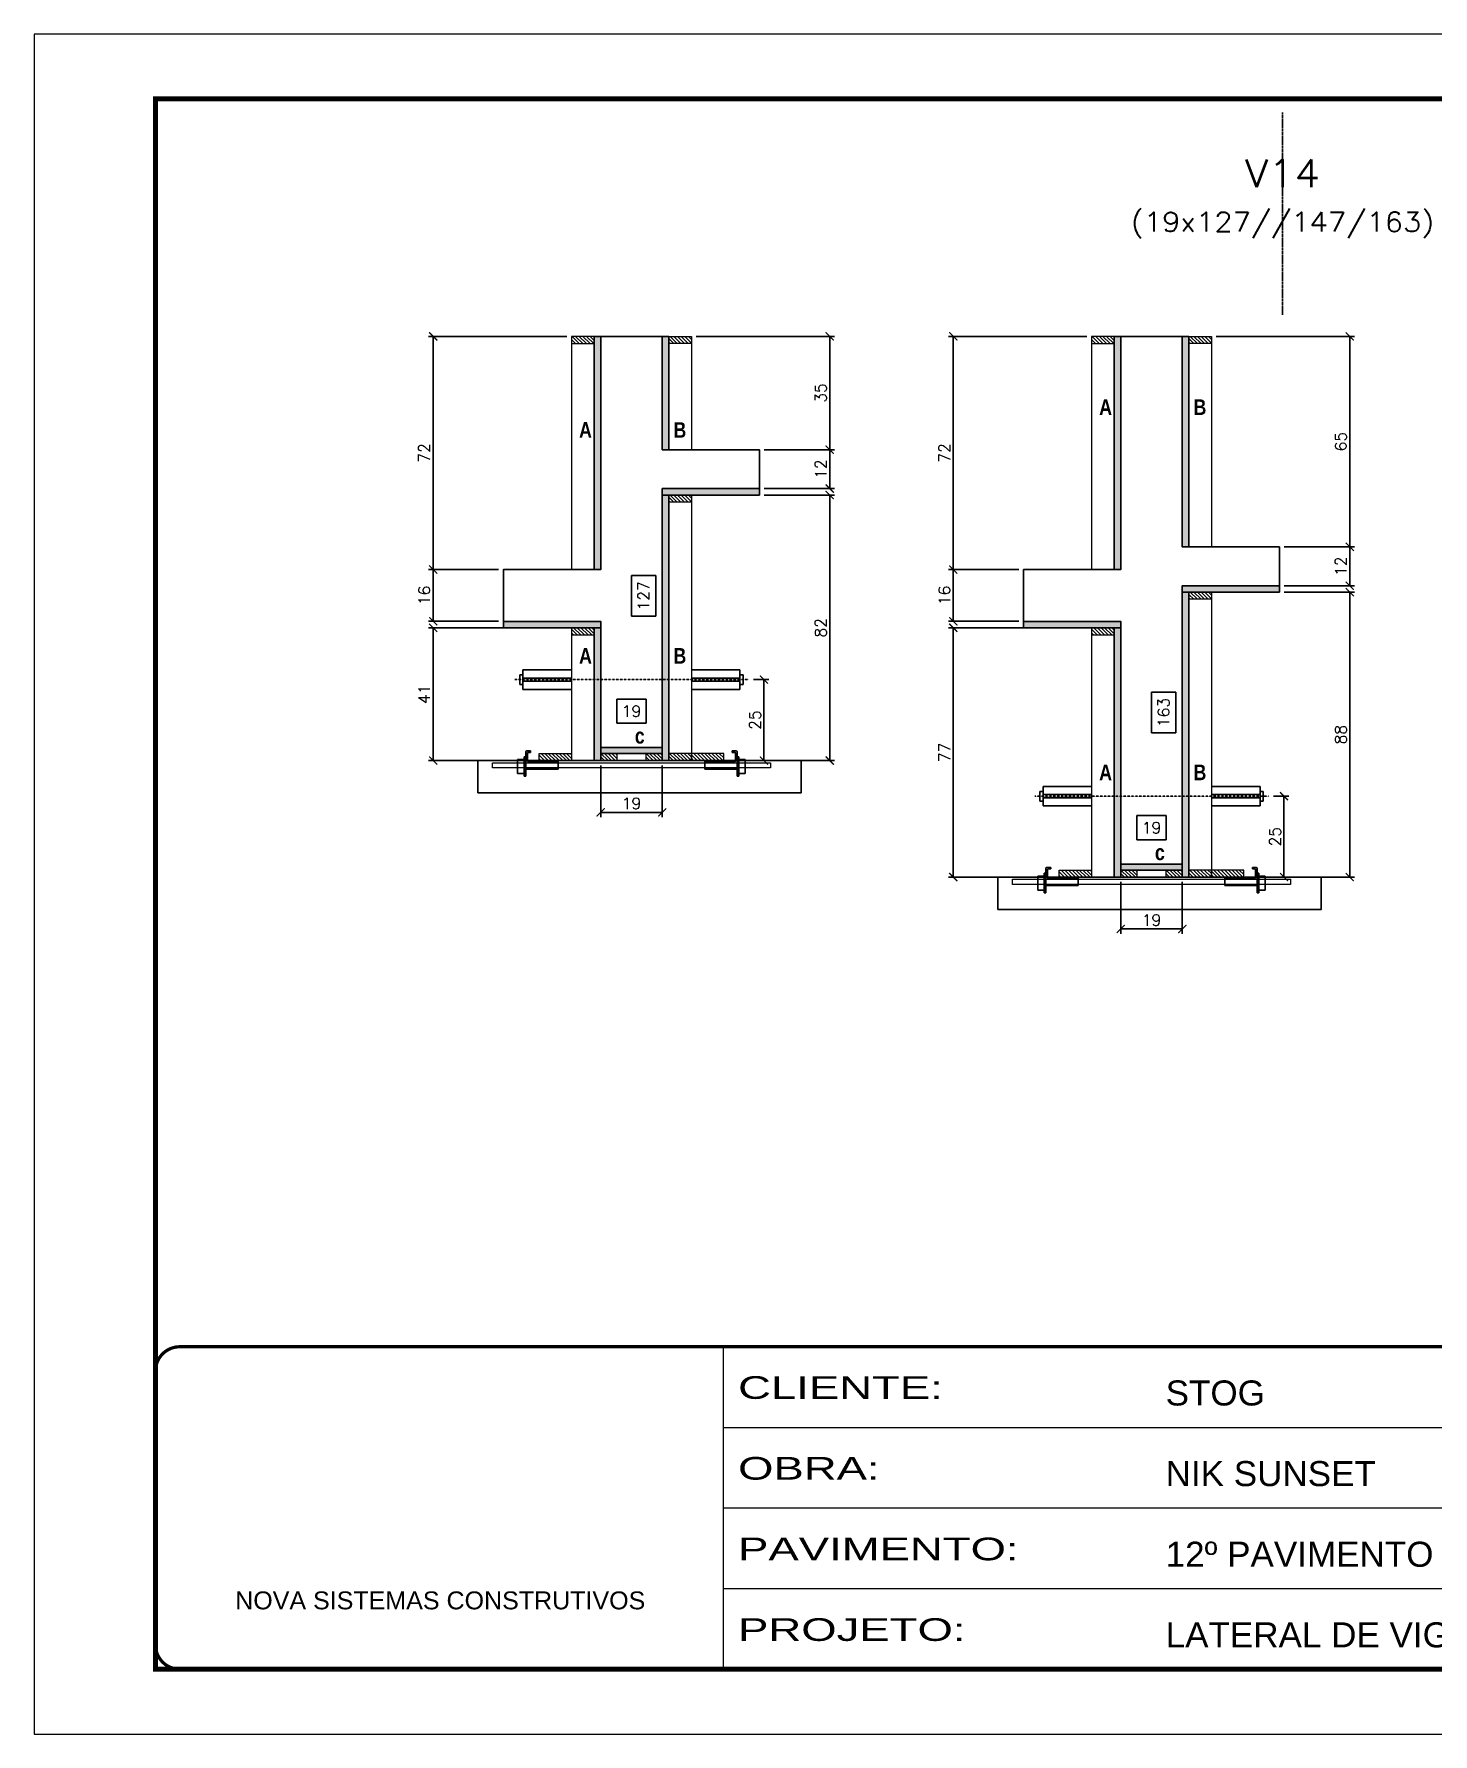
# Model space of a CAD drawing. Extents: x -10448 to -1189, y -11772 to 17235.
# Drawn here: x -7265 to -6401, y 10051 to 11101 of the extents above; entities that cross this region are included whole.
import ezdxf
from ezdxf.enums import TextEntityAlignment as Align

# ---------------------------------------------------------------- set-up
doc = ezdxf.new("R2010")
doc.units = 0
for name, pattern in [('CONTINUO', [0]), ('DASHED', [0.75, 0.5, -0.25]), ('HIDDEN', [0.375, 0.25, -0.125])]:
    doc.linetypes.add(name, pattern=pattern)
for name, color, linetype in [('barrote', 251, 'Continuous'), ('COTA', 241, 'Continuous'), ('Cota Seção (2x)', 4, 'Continuous'), ('detalhes', 4, 'Continuous'), ('Painéis', 200, 'Continuous'), ('presilha', 1, 'Continuous'), ('TENSOR', 3, 'Continuous'), ('Texto de Titulo', 7, 'Continuous'), ('Texto Qtd Sarr', 242, 'Continuous')]:
    doc.layers.add(name, color=color, linetype=linetype)
for name, color, linetype, lineweight in [('CONCRETO', 251, 'Continuous', 25), ('Folhas', 255, 'Continuous', 9), ('Hachura', 251, 'Continuous', 9), ('Madeira', 126, 'Continuous', 18), ('SARRAFO DE PRESSAO', 251, 'DASHED', 9), ('SCO-___-LAJ', 2, 'Continuous', 0), ('Texto Seção', 7, 'Continuous', 15)]:
    doc.layers.add(name, color=color, linetype=linetype, lineweight=lineweight)
doc.styles.add('ARIAL', font='arial.ttf')
doc.styles.add('Romans', font='romans.shx')
doc.styles.add('TECNICA', font='techb___.ttf', dxfattribs={"height": 10})
doc.styles.add('Tecnologia', font='')
doc.styles.get('Tecnologia').set_extended_font_data('Forgotten Futurist')
doc.dimstyles.new('Cota Seção (2x)', dxfattribs={"dimtxt": 7, "dimasz": 5, "dimexe": 3, "dimexo": 3, "dimgap": 2, "dimtad": 3, "dimdec": 1, "dimlfac": 0.5, "dimzin": 12, "dimdsep": 46, "dimtxsty": 'Romans', "dimblk": 'ARCHTICK', "dimcen": 0, "dimclrd": 4, "dimclre": 4, "dimclrt": 1, "dimadec": 1, "dimazin": 3, "dimtfac": 1, "dimtdec": 1, "dimtmove": 0, "dimatfit": 3, "dimldrblk": 'OBLIQUE', "dimfxl": 1, "dimtolj": 1, "dimtzin": 12, "dimarcsym": 0})
doc.dimstyles.new('Cota Seção interna', dxfattribs={"dimtxt": 7, "dimasz": 6, "dimexe": 0.18, "dimexo": 2, "dimgap": -4, "dimtad": 3, "dimdec": 1, "dimlfac": 0.5, "dimzin": 12, "dimdsep": 46, "dimtxsty": 'Romans', "dimblk": 'ARCHTICK', "dimcen": 0.09, "dimse1": 1, "dimse2": 1, "dimsd1": 1, "dimsd2": 1, "dimclrd": 180, "dimclre": 5, "dimclrt": 1, "dimadec": 0, "dimazin": 3, "dimtfac": 1, "dimtdec": 1, "dimtofl": 0, "dimtmove": 0, "dimatfit": 3, "dimldrblk": 'ARCHTICK', "dimfxl": 1, "dimtolj": 1, "dimtzin": 0, "dimarcsym": 0})
pattern_1 = [(315, (15659.7065, 2422.9391), (1.12253202, 1.12253202), [])]
pattern_2 = [(135, (-30165.5338, 19217.8266), (-1.12253202, -1.12253202), [])]
pattern_3 = [(315, (15980.8272, 2350.9391), (1.12253202, 1.12253202), [])]
pattern_4 = [(135, (-29844.4132, 19217.8266), (-1.12253202, -1.12253202), [])]

# ---------------------------------------------------------------- blocks, each defined once
blk = doc.blocks.new('9999999999')
at = {"color": 30, "linetype": 'CONTINUO'}
for p, q in [((98564.6, 34230.2), (98564.6, 34429.4)), ((98564.6, 34379.6), (99584, 34379.6)), ((98564.6, 34329.8), (99488, 34329.8)), ((98564.6, 34280), (99488, 34280))]:
    blk.add_line(p, q, dxfattribs=at)
at = {"color": 30, "linetype": 'CONTINUO', "const_width": 2}
blk.add_lwpolyline([(99584, 34230.2), (99584, 34414.4, 0.414214), (99569, 34429.4), (98229, 34429.4, 0.414214), (98214, 34414.4), (98214, 34245.2, 0.414214), (98229, 34230.2), (99584, 34230.2)], format="xyb", dxfattribs=at)
at = {"layer": 'Folhas'}
blk.add_lwpolyline([(98139, 34190.2), (99624, 34190.2), (99624, 35240.2), (98139, 35240.2)], close=True, dxfattribs=at)
at = {"layer": 'Folhas', "color": 30, "const_width": 3}
blk.add_lwpolyline([(98214, 34230.2), (99584, 34230.2), (99584, 35200.2), (98214, 35200.2)], close=True, dxfattribs=at)
at = {"color": 7, "linetype": 'Continuous', "ltscale": 5, "style": 'ARIAL'}
for s, height, p in [('STOG', 15.48, (98837.7, 34393.1)), ('NIK SUNSET', 15.48, (98837.7, 34343.3)), ('12º PAVIMENTO', 15.483, (98837.7, 34293.5)), ('NOVA SISTEMAS CONSTRUTIVOS', 11.059, (98263.2, 34267.2)), ('LATERAL DE VIGA', 15.483, (98837.7, 34243.7))]:
    blk.add_text(s, height=height, dxfattribs=at).set_placement(p)
at = {"layer": 'Folhas', "color": 7, "style": 'Tecnologia', "width": 1.5}
for s, p in [('CLIENTE:', (98573.7, 34397.2)), ('OBRA:', (98573.7, 34347.3)), ('PAVIMENTO:', (98573.7, 34297.5)), ('PROJETO:', (98573.7, 34247.7))]:
    blk.add_text(s, height=14, dxfattribs=at).set_placement(p)
blk = doc.blocks.new('titulo1')
at = {"layer": 'Defpoints', "color": 252, "linetype": 'HIDDEN', "ltscale": 2}
blk.add_line((0, 0), (0, 125), dxfattribs=at)
at = {"layer": 'Defpoints', "style": 'Romans', "oblique": 15}
blk.add_attdef('FOLHA', text='', height=10, dxfattribs=at).set_placement((0, 15.6), align=Align.MIDDLE_CENTER)
at = {"layer": 'Texto Qtd Sarr', "color": 3, "style": 'Romans', "oblique": 15}
for tag, height, p in [('TITULO', 17, (0, 71.4)), ('SEÇÃO', 12, (0, 41.5))]:
    blk.add_attdef(tag, text='', height=height, dxfattribs=at).set_placement(p, align=Align.MIDDLE_CENTER)
blk = doc.blocks.new('_ArchTick')
at = {"color": 0, "linetype": 'ByBlock', "const_width": 0.15}
blk.add_lwpolyline([(-0.5, -0.5), (0.5, 0.5)], dxfattribs=at)
blk = doc.blocks.new('*D541')
at = {"layer": 'COTA', "color": 4, "lineweight": -2, "transparency": 16777216}
for p, q in [((-6935.9, 10734.6), (-7021.3, 10734.6)), ((-7018.3, 10652.6), (-7018.3, 10734.6)), ((-6955.9, 10652.6), (-7021.3, 10652.6))]:
    blk.add_line(p, q, dxfattribs=at)
at = {"layer": 'Defpoints', "color": 0, "transparency": 16777216}
for p in [(-7018.3, 10734.6), (-6932.9, 10734.6), (-6952.9, 10652.6)]:
    blk.add_point(p, dxfattribs=at)
at = {"layer": 'COTA', "color": 4, "lineweight": -2, "transparency": 16777216, "xscale": 5, "yscale": 5, "zscale": 5}
for p, rotation in [((-7018.3, 10734.6), 90), ((-7018.3, 10652.6), 270)]:
    blk.add_blockref('_ArchTick', p, dxfattribs=dict(at, rotation=rotation))
at = {"layer": 'COTA', "color": 1, "transparency": 16777216, "insert": (-7023.8, 10693.6), "char_height": 7, "attachment_point": 5, "rotation": 90, "style": 'Romans'}
blk.add_mtext('\\A1;41', dxfattribs=at)
blk = doc.blocks.new('_Oblique')
at = {"color": 0, "linetype": 'ByBlock', "lineweight": -2}
blk.add_line((-0.5, -0.5), (0.5, 0.5), dxfattribs=at)
blk = doc.blocks.new('*D542')
at = {"layer": 'Cota Seção (2x)', "color": 180, "lineweight": -2, "transparency": 16777216}
for p, q in [((-6880.9, 10766.8), (-6895.9, 10766.8)), ((-6895.9, 10766.8), (-6895.9, 10741.8)), ((-6880.9, 10741.8), (-6880.9, 10766.8)), ((-6895.9, 10741.8), (-6880.9, 10741.8))]:
    blk.add_line(p, q, dxfattribs=at)
at = {"layer": 'Defpoints', "color": 0, "transparency": 16777216}
for p in [(-6876.9, 10914.6), (-6876.9, 10914.6), (-6876.6, 10660.6)]:
    blk.add_point(p, dxfattribs=at)
at = {"layer": 'Cota Seção (2x)', "color": 1, "transparency": 16777216, "insert": (-6888.4, 10754.3), "char_height": 7, "attachment_point": 5, "rotation": 90, "style": 'Romans'}
blk.add_mtext('\\A1;127', dxfattribs=at)
blk = doc.blocks.new('PRESILHA METÁLICA 1')
at = {"layer": 'presilha'}
for p, q in [((7.5, 10.6), (7.5, 19.9)), ((12, 21), (8.6, 21)), ((9, 11.6), (9, 18.9)), ((12, 19.5), (9.6, 19.5)), ((12, 21), (12, 19.5)), ((0, 13), (6, 13)), ((0, 13), (0, 0)), ((6, 0), (0, 0)), ((6, 15.5), (7.5, 15.5)), ((6, -2.5), (6, 15.5)), ((6, 13), (6, 0)), ((7.5, 15.5), (7.5, -2.5)), ((37.5, 4.1), (7.5, 4.1)), ((37.5, 11), (9.6, 11)), ((37.5, 11), (37.5, 4.1)), ((7.5, -2.5), (6, -2.5))]:
    blk.add_line(p, q, dxfattribs=at)
for centre, radius, start, end in [((8.6, 19.9), 1.14, 90, 180), ((9.6, 18.9), 0.57, 90, 180), ((9.6, 11.6), 0.57, 180, 270)]:
    blk.add_arc(centre, radius, start, end, dxfattribs=at)
blk = doc.blocks.new('*D543')
at = {"layer": 'COTA', "color": 4, "lineweight": -2, "transparency": 16777216}
for p, q in [((-6914.9, 10649.6), (-6914.9, 10617.6)), ((-6876.9, 10649.6), (-6876.9, 10617.6)), ((-6914.9, 10620.6), (-6876.9, 10620.6))]:
    blk.add_line(p, q, dxfattribs=at)
at = {"layer": 'Defpoints', "color": 0, "transparency": 16777216}
for p in [(-6914.9, 10652.6), (-6876.9, 10652.6), (-6876.9, 10620.6)]:
    blk.add_point(p, dxfattribs=at)
at = {"layer": 'COTA', "color": 4, "lineweight": -2, "transparency": 16777216, "xscale": 5, "yscale": 5, "zscale": 5, "rotation": 180}
blk.add_blockref('_ArchTick', (-6914.9, 10620.6), dxfattribs=at)
at = {"layer": 'COTA', "color": 4, "lineweight": -2, "transparency": 16777216, "xscale": 5, "yscale": 5, "zscale": 5}
blk.add_blockref('_ArchTick', (-6876.9, 10620.6), dxfattribs=at)
at = {"layer": 'COTA', "color": 1, "transparency": 16777216, "insert": (-6895.9, 10626.1), "char_height": 7, "attachment_point": 5, "style": 'Romans'}
blk.add_mtext('\\A1;19', dxfattribs=at)
blk = doc.blocks.new('*D548')
at = {"layer": 'COTA', "color": 4, "lineweight": -2, "transparency": 16777216}
for p, q in [((-6820.6, 10702.6), (-6811.1, 10702.6)), ((-6814.1, 10702.6), (-6814.1, 10652.6)), ((-6835.9, 10652.6), (-6811.1, 10652.6))]:
    blk.add_line(p, q, dxfattribs=at)
at = {"layer": 'Defpoints', "color": 0, "transparency": 16777216}
for p in [(-6823.6, 10702.6), (-6838.9, 10652.6), (-6814.1, 10652.6)]:
    blk.add_point(p, dxfattribs=at)
at = {"layer": 'COTA', "color": 4, "lineweight": -2, "transparency": 16777216, "xscale": 5, "yscale": 5, "zscale": 5}
for p, rotation in [((-6814.1, 10702.6), 90), ((-6814.1, 10652.6), 270)]:
    blk.add_blockref('_ArchTick', p, dxfattribs=dict(at, rotation=rotation))
at = {"layer": 'COTA', "color": 1, "transparency": 16777216, "insert": (-6819.6, 10677.6), "char_height": 7, "attachment_point": 5, "rotation": 90, "style": 'Romans'}
blk.add_mtext('\\A1;25', dxfattribs=at)
blk = doc.blocks.new('*D544')
at = {"layer": 'COTA', "color": 4, "lineweight": -2, "transparency": 16777216}
for p, q in [((-6813.9, 10844.6), (-6770.5, 10844.6)), ((-6773.5, 10844.6), (-6773.5, 10820.6)), ((-6813.9, 10820.6), (-6770.5, 10820.6))]:
    blk.add_line(p, q, dxfattribs=at)
at = {"layer": 'Defpoints', "color": 0, "transparency": 16777216}
for p in [(-6816.9, 10844.6), (-6816.9, 10820.6), (-6773.5, 10820.6)]:
    blk.add_point(p, dxfattribs=at)
at = {"layer": 'COTA', "color": 4, "lineweight": -2, "transparency": 16777216, "xscale": 5, "yscale": 5, "zscale": 5}
for p, rotation in [((-6773.5, 10844.6), 90), ((-6773.5, 10820.6), 270)]:
    blk.add_blockref('_ArchTick', p, dxfattribs=dict(at, rotation=rotation))
at = {"layer": 'COTA', "color": 1, "transparency": 16777216, "insert": (-6779, 10832.6), "char_height": 7, "attachment_point": 5, "rotation": 90, "style": 'Romans'}
blk.add_mtext('\\A1;12', dxfattribs=at)
blk = doc.blocks.new('*D545')
at = {"layer": 'COTA', "color": 4, "lineweight": -2, "transparency": 16777216}
for p, q in [((-6813.9, 10816.6), (-6770.5, 10816.6)), ((-6773.5, 10652.6), (-6773.5, 10816.6)), ((-6835.9, 10652.6), (-6770.5, 10652.6))]:
    blk.add_line(p, q, dxfattribs=at)
at = {"layer": 'Defpoints', "color": 0, "transparency": 16777216}
for p in [(-6816.9, 10816.6), (-6773.5, 10816.6), (-6838.9, 10652.6)]:
    blk.add_point(p, dxfattribs=at)
at = {"layer": 'COTA', "color": 4, "lineweight": -2, "transparency": 16777216, "xscale": 5, "yscale": 5, "zscale": 5}
for p, rotation in [((-6773.5, 10816.6), 90), ((-6773.5, 10652.6), 270)]:
    blk.add_blockref('_ArchTick', p, dxfattribs=dict(at, rotation=rotation))
at = {"layer": 'COTA', "color": 1, "transparency": 16777216, "insert": (-6779, 10734.6), "char_height": 7, "attachment_point": 5, "rotation": 90, "style": 'Romans'}
blk.add_mtext('\\A1;82', dxfattribs=at)
blk = doc.blocks.new('*D549')
at = {"layer": 'COTA', "color": 4, "lineweight": -2, "transparency": 16777216}
for p, q in [((-6935.9, 10914.6), (-7021.3, 10914.6)), ((-7018.3, 10770.6), (-7018.3, 10914.6)), ((-6977.9, 10770.6), (-7021.3, 10770.6))]:
    blk.add_line(p, q, dxfattribs=at)
at = {"layer": 'Defpoints', "color": 0, "transparency": 16777216}
for p in [(-7018.3, 10914.6), (-6932.9, 10914.6), (-6974.9, 10770.6)]:
    blk.add_point(p, dxfattribs=at)
at = {"layer": 'COTA', "color": 4, "lineweight": -2, "transparency": 16777216, "xscale": 5, "yscale": 5, "zscale": 5}
for p, rotation in [((-7018.3, 10914.6), 90), ((-7018.3, 10770.6), 270)]:
    blk.add_blockref('_ArchTick', p, dxfattribs=dict(at, rotation=rotation))
at = {"layer": 'COTA', "color": 1, "transparency": 16777216, "insert": (-7023.8, 10842.6), "char_height": 7, "attachment_point": 5, "rotation": 90, "style": 'Romans'}
blk.add_mtext('\\A1;72', dxfattribs=at)
blk = doc.blocks.new('*D550')
at = {"layer": 'COTA', "color": 4, "lineweight": -2, "transparency": 16777216}
for p, q in [((-6977.9, 10770.6), (-7021.3, 10770.6)), ((-7018.3, 10770.6), (-7018.3, 10738.6)), ((-6977.9, 10738.6), (-7021.3, 10738.6))]:
    blk.add_line(p, q, dxfattribs=at)
at = {"layer": 'Defpoints', "color": 0, "transparency": 16777216}
for p in [(-6974.9, 10770.6), (-7018.3, 10738.6), (-6974.9, 10738.6)]:
    blk.add_point(p, dxfattribs=at)
at = {"layer": 'COTA', "color": 4, "lineweight": -2, "transparency": 16777216, "xscale": 5, "yscale": 5, "zscale": 5}
for p, rotation in [((-7018.3, 10770.6), 90), ((-7018.3, 10738.6), 270)]:
    blk.add_blockref('_ArchTick', p, dxfattribs=dict(at, rotation=rotation))
at = {"layer": 'COTA', "color": 1, "transparency": 16777216, "insert": (-7023.8, 10754.6), "char_height": 7, "attachment_point": 5, "rotation": 90, "style": 'Romans'}
blk.add_mtext('\\A1;16', dxfattribs=at)
blk = doc.blocks.new('*D546')
at = {"layer": 'COTA', "color": 4, "lineweight": -2, "transparency": 16777216}
for p, q in [((-6855.9, 10914.6), (-6770.5, 10914.6)), ((-6773.5, 10844.6), (-6773.5, 10914.6)), ((-6813.9, 10844.6), (-6770.5, 10844.6))]:
    blk.add_line(p, q, dxfattribs=at)
at = {"layer": 'Defpoints', "color": 0, "transparency": 16777216}
for p in [(-6858.9, 10914.6), (-6773.5, 10914.6), (-6816.9, 10844.6)]:
    blk.add_point(p, dxfattribs=at)
at = {"layer": 'COTA', "color": 4, "lineweight": -2, "transparency": 16777216, "xscale": 5, "yscale": 5, "zscale": 5}
for p, rotation in [((-6773.5, 10914.6), 90), ((-6773.5, 10844.6), 270)]:
    blk.add_blockref('_ArchTick', p, dxfattribs=dict(at, rotation=rotation))
at = {"layer": 'COTA', "color": 1, "transparency": 16777216, "insert": (-6779, 10879.6), "char_height": 7, "attachment_point": 5, "rotation": 90, "style": 'Romans'}
blk.add_mtext('\\A1;35', dxfattribs=at)
blk = doc.blocks.new('*D547')
at = {"layer": 'Cota Seção (2x)', "color": 180, "lineweight": -2, "transparency": 16777216}
for p, q in [((-6886.9, 10690.6), (-6904.9, 10690.6)), ((-6904.9, 10690.6), (-6904.9, 10675.6)), ((-6886.9, 10675.6), (-6886.9, 10690.6)), ((-6904.9, 10675.6), (-6886.9, 10675.6))]:
    blk.add_line(p, q, dxfattribs=at)
at = {"layer": 'Defpoints', "color": 0, "transparency": 16777216}
for p in [(-6876.9, 10671.6), (-6914.9, 10660.6), (-6876.9, 10660.6)]:
    blk.add_point(p, dxfattribs=at)
at = {"layer": 'Cota Seção (2x)', "color": 1, "transparency": 16777216, "insert": (-6895.9, 10683.1), "char_height": 7, "attachment_point": 5, "style": 'Romans'}
blk.add_mtext('\\A1;19', dxfattribs=at)
blk = doc.blocks.new('*D551')
at = {"layer": 'COTA', "color": 4, "lineweight": -2, "transparency": 16777216}
for p, q in [((-6614.8, 10734.6), (-6700.2, 10734.6)), ((-6697.2, 10580.6), (-6697.2, 10734.6)), ((-6634.8, 10580.6), (-6700.2, 10580.6))]:
    blk.add_line(p, q, dxfattribs=at)
at = {"layer": 'Defpoints', "color": 0, "transparency": 16777216}
for p in [(-6697.2, 10734.6), (-6611.8, 10734.6), (-6631.8, 10580.6)]:
    blk.add_point(p, dxfattribs=at)
at = {"layer": 'COTA', "color": 4, "lineweight": -2, "transparency": 16777216, "xscale": 5, "yscale": 5, "zscale": 5}
for p, rotation in [((-6697.2, 10734.6), 90), ((-6697.2, 10580.6), 270)]:
    blk.add_blockref('_ArchTick', p, dxfattribs=dict(at, rotation=rotation))
at = {"layer": 'COTA', "color": 1, "transparency": 16777216, "insert": (-6702.7, 10657.6), "char_height": 7, "attachment_point": 5, "rotation": 90, "style": 'Romans'}
blk.add_mtext('\\A1;77', dxfattribs=at)
blk = doc.blocks.new('*D552')
at = {"layer": 'Cota Seção (2x)', "color": 180, "lineweight": -2, "transparency": 16777216}
for p, q in [((-6559.8, 10694.8), (-6574.8, 10694.8)), ((-6574.8, 10694.8), (-6574.8, 10669.8)), ((-6559.8, 10669.8), (-6559.8, 10694.8)), ((-6574.8, 10669.8), (-6559.8, 10669.8))]:
    blk.add_line(p, q, dxfattribs=at)
at = {"layer": 'Defpoints', "color": 0, "transparency": 16777216}
for p in [(-6555.8, 10914.6), (-6555.8, 10914.6), (-6555.5, 10588.6)]:
    blk.add_point(p, dxfattribs=at)
at = {"layer": 'Cota Seção (2x)', "color": 1, "transparency": 16777216, "insert": (-6567.3, 10682.3), "char_height": 7, "attachment_point": 5, "rotation": 90, "style": 'Romans'}
blk.add_mtext('\\A1;163', dxfattribs=at)
blk = doc.blocks.new('*D553')
at = {"layer": 'COTA', "color": 4, "lineweight": -2, "transparency": 16777216}
for p, q in [((-6593.8, 10577.6), (-6593.8, 10545.6)), ((-6555.8, 10577.6), (-6555.8, 10545.6)), ((-6593.8, 10548.6), (-6555.8, 10548.6))]:
    blk.add_line(p, q, dxfattribs=at)
at = {"layer": 'Defpoints', "color": 0, "transparency": 16777216}
for p in [(-6593.8, 10580.6), (-6555.8, 10580.6), (-6555.8, 10548.6)]:
    blk.add_point(p, dxfattribs=at)
at = {"layer": 'COTA', "color": 4, "lineweight": -2, "transparency": 16777216, "xscale": 5, "yscale": 5, "zscale": 5, "rotation": 180}
blk.add_blockref('_ArchTick', (-6593.8, 10548.6), dxfattribs=at)
at = {"layer": 'COTA', "color": 4, "lineweight": -2, "transparency": 16777216, "xscale": 5, "yscale": 5, "zscale": 5}
blk.add_blockref('_ArchTick', (-6555.8, 10548.6), dxfattribs=at)
at = {"layer": 'COTA', "color": 1, "transparency": 16777216, "insert": (-6574.8, 10554.1), "char_height": 7, "attachment_point": 5, "style": 'Romans'}
blk.add_mtext('\\A1;19', dxfattribs=at)
blk = doc.blocks.new('*D556')
at = {"layer": 'COTA', "color": 4, "lineweight": -2, "transparency": 16777216}
for p, q in [((-6499.5, 10630.6), (-6490, 10630.6)), ((-6493, 10630.6), (-6493, 10580.6)), ((-6514.8, 10580.6), (-6490, 10580.6))]:
    blk.add_line(p, q, dxfattribs=at)
at = {"layer": 'Defpoints', "color": 0, "transparency": 16777216}
for p in [(-6502.5, 10630.6), (-6517.8, 10580.6), (-6493, 10580.6)]:
    blk.add_point(p, dxfattribs=at)
at = {"layer": 'COTA', "color": 4, "lineweight": -2, "transparency": 16777216, "xscale": 5, "yscale": 5, "zscale": 5}
for p, rotation in [((-6493, 10630.6), 90), ((-6493, 10580.6), 270)]:
    blk.add_blockref('_ArchTick', p, dxfattribs=dict(at, rotation=rotation))
at = {"layer": 'COTA', "color": 1, "transparency": 16777216, "insert": (-6498.5, 10605.6), "char_height": 7, "attachment_point": 5, "rotation": 90, "style": 'Romans'}
blk.add_mtext('\\A1;25', dxfattribs=at)
blk = doc.blocks.new('*D554')
at = {"layer": 'COTA', "color": 4, "lineweight": -2, "transparency": 16777216}
for p, q in [((-6492.8, 10784.6), (-6449.4, 10784.6)), ((-6452.4, 10784.6), (-6452.4, 10760.6)), ((-6492.8, 10760.6), (-6449.4, 10760.6))]:
    blk.add_line(p, q, dxfattribs=at)
at = {"layer": 'Defpoints', "color": 0, "transparency": 16777216}
for p in [(-6495.8, 10784.6), (-6495.8, 10760.6), (-6452.4, 10760.6)]:
    blk.add_point(p, dxfattribs=at)
at = {"layer": 'COTA', "color": 4, "lineweight": -2, "transparency": 16777216, "xscale": 5, "yscale": 5, "zscale": 5}
for p, rotation in [((-6452.4, 10784.6), 90), ((-6452.4, 10760.6), 270)]:
    blk.add_blockref('_ArchTick', p, dxfattribs=dict(at, rotation=rotation))
at = {"layer": 'COTA', "color": 1, "transparency": 16777216, "insert": (-6457.9, 10772.6), "char_height": 7, "attachment_point": 5, "rotation": 90, "style": 'Romans'}
blk.add_mtext('\\A1;12', dxfattribs=at)
blk = doc.blocks.new('*D555')
at = {"layer": 'COTA', "color": 4, "lineweight": -2, "transparency": 16777216}
for p, q in [((-6492.8, 10756.6), (-6449.4, 10756.6)), ((-6452.4, 10580.6), (-6452.4, 10756.6)), ((-6514.8, 10580.6), (-6449.4, 10580.6))]:
    blk.add_line(p, q, dxfattribs=at)
at = {"layer": 'Defpoints', "color": 0, "transparency": 16777216}
for p in [(-6495.8, 10756.6), (-6452.4, 10756.6), (-6517.8, 10580.6)]:
    blk.add_point(p, dxfattribs=at)
at = {"layer": 'COTA', "color": 4, "lineweight": -2, "transparency": 16777216, "xscale": 5, "yscale": 5, "zscale": 5}
for p, rotation in [((-6452.4, 10756.6), 90), ((-6452.4, 10580.6), 270)]:
    blk.add_blockref('_ArchTick', p, dxfattribs=dict(at, rotation=rotation))
at = {"layer": 'COTA', "color": 1, "transparency": 16777216, "insert": (-6457.9, 10668.6), "char_height": 7, "attachment_point": 5, "rotation": 90, "style": 'Romans'}
blk.add_mtext('\\A1;88', dxfattribs=at)
blk = doc.blocks.new('*D557')
at = {"layer": 'COTA', "color": 4, "lineweight": -2, "transparency": 16777216}
for p, q in [((-6614.8, 10914.6), (-6700.2, 10914.6)), ((-6697.2, 10770.6), (-6697.2, 10914.6)), ((-6656.8, 10770.6), (-6700.2, 10770.6))]:
    blk.add_line(p, q, dxfattribs=at)
at = {"layer": 'Defpoints', "color": 0, "transparency": 16777216}
for p in [(-6697.2, 10914.6), (-6611.8, 10914.6), (-6653.8, 10770.6)]:
    blk.add_point(p, dxfattribs=at)
at = {"layer": 'COTA', "color": 4, "lineweight": -2, "transparency": 16777216, "xscale": 5, "yscale": 5, "zscale": 5}
for p, rotation in [((-6697.2, 10914.6), 90), ((-6697.2, 10770.6), 270)]:
    blk.add_blockref('_ArchTick', p, dxfattribs=dict(at, rotation=rotation))
at = {"layer": 'COTA', "color": 1, "transparency": 16777216, "insert": (-6702.7, 10842.6), "char_height": 7, "attachment_point": 5, "rotation": 90, "style": 'Romans'}
blk.add_mtext('\\A1;72', dxfattribs=at)
blk = doc.blocks.new('*D558')
at = {"layer": 'COTA', "color": 4, "lineweight": -2, "transparency": 16777216}
for p, q in [((-6656.8, 10770.6), (-6700.2, 10770.6)), ((-6697.2, 10770.6), (-6697.2, 10738.6)), ((-6656.8, 10738.6), (-6700.2, 10738.6))]:
    blk.add_line(p, q, dxfattribs=at)
at = {"layer": 'Defpoints', "color": 0, "transparency": 16777216}
for p in [(-6653.8, 10770.6), (-6697.2, 10738.6), (-6653.8, 10738.6)]:
    blk.add_point(p, dxfattribs=at)
at = {"layer": 'COTA', "color": 4, "lineweight": -2, "transparency": 16777216, "xscale": 5, "yscale": 5, "zscale": 5}
for p, rotation in [((-6697.2, 10770.6), 90), ((-6697.2, 10738.6), 270)]:
    blk.add_blockref('_ArchTick', p, dxfattribs=dict(at, rotation=rotation))
at = {"layer": 'COTA', "color": 1, "transparency": 16777216, "insert": (-6702.7, 10754.6), "char_height": 7, "attachment_point": 5, "rotation": 90, "style": 'Romans'}
blk.add_mtext('\\A1;16', dxfattribs=at)
blk = doc.blocks.new('*D559')
at = {"layer": 'COTA', "color": 4, "lineweight": -2, "transparency": 16777216}
for p, q in [((-6534.8, 10914.6), (-6449.4, 10914.6)), ((-6452.4, 10784.6), (-6452.4, 10914.6)), ((-6492.8, 10784.6), (-6449.4, 10784.6))]:
    blk.add_line(p, q, dxfattribs=at)
at = {"layer": 'Defpoints', "color": 0, "transparency": 16777216}
for p in [(-6537.8, 10914.6), (-6452.4, 10914.6), (-6495.8, 10784.6)]:
    blk.add_point(p, dxfattribs=at)
at = {"layer": 'COTA', "color": 4, "lineweight": -2, "transparency": 16777216, "xscale": 5, "yscale": 5, "zscale": 5}
for p, rotation in [((-6452.4, 10914.6), 90), ((-6452.4, 10784.6), 270)]:
    blk.add_blockref('_ArchTick', p, dxfattribs=dict(at, rotation=rotation))
at = {"layer": 'COTA', "color": 1, "transparency": 16777216, "insert": (-6457.9, 10849.6), "char_height": 7, "attachment_point": 5, "rotation": 90, "style": 'Romans'}
blk.add_mtext('\\A1;65', dxfattribs=at)
blk = doc.blocks.new('*D560')
at = {"layer": 'Cota Seção (2x)', "color": 180, "lineweight": -2, "transparency": 16777216}
for p, q in [((-6565.8, 10618.6), (-6583.8, 10618.6)), ((-6583.8, 10618.6), (-6583.8, 10603.6)), ((-6565.8, 10603.6), (-6565.8, 10618.6)), ((-6583.8, 10603.6), (-6565.8, 10603.6))]:
    blk.add_line(p, q, dxfattribs=at)
at = {"layer": 'Defpoints', "color": 0, "transparency": 16777216}
for p in [(-6555.8, 10599.6), (-6593.8, 10588.6), (-6555.8, 10588.6)]:
    blk.add_point(p, dxfattribs=at)
at = {"layer": 'Cota Seção (2x)', "color": 1, "transparency": 16777216, "insert": (-6574.8, 10611.1), "char_height": 7, "attachment_point": 5, "style": 'Romans'}
blk.add_mtext('\\A1;19', dxfattribs=at)

msp = doc.modelspace()

# ---------------------------------------------------------------- hatches: boundary and pattern name
at = {"layer": 'Hachura'}
h = msp.add_hatch(dxfattribs=at)
h.set_pattern_fill('ANSI31', color=256, scale=0.5, angle=90, style=0)
h.set_pattern_definition(pattern_2)
h.paths.add_polyline_path([(-6932.91, 10914.58), (-6932.91, 10910.18), (-6918.91, 10910.18), (-6918.91, 10914.58)])
h = msp.add_hatch(color=256, dxfattribs=at)
h.dxf.hatch_style = 1
h.paths.add_polyline_path([(-6918.91, 10914.58), (-6914.91, 10914.58), (-6914.91, 10770.58), (-6918.91, 10770.58)])
h = msp.add_hatch(color=256, dxfattribs=at)
h.dxf.hatch_style = 1
h.paths.add_polyline_path([(-6872.91, 10914.58), (-6876.91, 10914.58), (-6876.91, 10844.58), (-6872.91, 10844.58)])
h = msp.add_hatch(dxfattribs=at)
h.set_pattern_fill('ANSI31', color=256, scale=0.5, angle=90, style=0)
h.set_pattern_definition(pattern_2)
h.paths.add_polyline_path([(-6858.91, 10914.58), (-6858.91, 10910.18), (-6872.91, 10910.18), (-6872.91, 10914.58)])
h = msp.add_hatch(dxfattribs=at)
h.set_pattern_fill('ANSI31', color=256, scale=0.5, angle=90, style=0)
h.set_pattern_definition(pattern_4)
h.paths.add_polyline_path([(-6611.79, 10914.58), (-6611.79, 10910.18), (-6597.79, 10910.18), (-6597.79, 10914.58)])
h = msp.add_hatch(color=256, dxfattribs=at)
h.dxf.hatch_style = 1
h.paths.add_polyline_path([(-6597.79, 10914.58), (-6593.79, 10914.58), (-6593.79, 10770.58), (-6597.79, 10770.58)])
h = msp.add_hatch(color=256, dxfattribs=at)
h.dxf.hatch_style = 1
h.paths.add_polyline_path([(-6551.79, 10914.58), (-6555.79, 10914.58), (-6555.79, 10784.58), (-6551.79, 10784.58)])
h = msp.add_hatch(dxfattribs=at)
h.set_pattern_fill('ANSI31', color=256, scale=0.5, angle=90, style=0)
h.set_pattern_definition(pattern_4)
h.paths.add_polyline_path([(-6537.79, 10914.58), (-6537.79, 10910.18), (-6551.79, 10910.18), (-6551.79, 10914.58)])
h = msp.add_hatch(color=256, dxfattribs=at)
h.dxf.hatch_style = 1
h.paths.add_polyline_path([(-6816.91, 10816.58), (-6816.91, 10820.58), (-6876.91, 10820.58), (-6876.91, 10816.58)])
h = msp.add_hatch(color=256, dxfattribs=at)
h.dxf.hatch_style = 1
h.paths.add_polyline_path([(-6872.91, 10816.58), (-6876.91, 10816.58), (-6876.91, 10652.58), (-6872.91, 10652.58)])
h = msp.add_hatch(dxfattribs=at)
h.set_pattern_fill('ANSI31', color=256, scale=0.5, angle=90, style=0)
h.set_pattern_definition([(135, (-30165.5338, 19119.8266), (-1.12253202, -1.12253202), [])])
h.paths.add_polyline_path([(-6858.91, 10816.58), (-6858.91, 10812.18), (-6872.91, 10812.18), (-6872.91, 10816.58)])
h = msp.add_hatch(color=256, dxfattribs=at)
h.dxf.hatch_style = 1
h.paths.add_polyline_path([(-6495.79, 10756.58), (-6495.79, 10760.58), (-6555.79, 10760.58), (-6555.79, 10756.58)])
h = msp.add_hatch(color=256, dxfattribs=at)
h.dxf.hatch_style = 1
h.paths.add_polyline_path([(-6551.79, 10756.58), (-6555.79, 10756.58), (-6555.79, 10580.58), (-6551.79, 10580.58)])
h = msp.add_hatch(dxfattribs=at)
h.set_pattern_fill('ANSI31', color=256, scale=0.5, angle=90, style=0)
h.set_pattern_definition([(135, (-29844.4132, 19059.8266), (-1.12253202, -1.12253202), [])])
h.paths.add_polyline_path([(-6537.79, 10756.58), (-6537.79, 10752.18), (-6551.79, 10752.18), (-6551.79, 10756.58)])
h = msp.add_hatch(color=256, dxfattribs=at)
h.dxf.hatch_style = 1
h.paths.add_polyline_path([(-6914.91, 10734.58), (-6914.91, 10738.58), (-6974.91, 10738.58), (-6974.91, 10734.58)])
h = msp.add_hatch(dxfattribs=at)
h.set_pattern_fill('ANSI31', color=256, scale=0.5, angle=90, style=0)
h.set_pattern_definition([(135, (-30155.5338, 19037.8266), (-1.12253202, -1.12253202), [])])
h.paths.add_polyline_path([(-6932.91, 10734.58), (-6932.91, 10730.18), (-6918.91, 10730.18), (-6918.91, 10734.58)])
h = msp.add_hatch(color=256, dxfattribs=at)
h.dxf.hatch_style = 1
h.paths.add_polyline_path([(-6918.91, 10652.58), (-6914.91, 10652.58), (-6914.91, 10734.58), (-6918.91, 10734.58)])
h = msp.add_hatch(color=256, dxfattribs=at)
h.dxf.hatch_style = 1
h.paths.add_polyline_path([(-6593.79, 10734.58), (-6593.79, 10738.58), (-6653.79, 10738.58), (-6653.79, 10734.58)])
h = msp.add_hatch(dxfattribs=at)
h.set_pattern_fill('ANSI31', color=256, scale=0.5, angle=90, style=0)
h.set_pattern_definition([(135, (-29834.4132, 19037.8266), (-1.12253202, -1.12253202), [])])
h.paths.add_polyline_path([(-6611.79, 10734.58), (-6611.79, 10730.18), (-6597.79, 10730.18), (-6597.79, 10734.58)])
h = msp.add_hatch(color=256, dxfattribs=at)
h.dxf.hatch_style = 1
h.paths.add_polyline_path([(-6597.79, 10580.58), (-6593.79, 10580.58), (-6593.79, 10734.58), (-6597.79, 10734.58)])
h = msp.add_hatch(color=256, dxfattribs=at)
h.dxf.hatch_style = 1
h.paths.add_polyline_path([(-6914.91, 10656.98), (-6914.91, 10660.58), (-6876.91, 10660.58), (-6876.91, 10656.98)])
h = msp.add_hatch(dxfattribs=at)
h.set_pattern_fill('ANSI31', color=256, scale=0.5, angle=270, style=0)
h.set_pattern_definition(pattern_1)
h.paths.add_polyline_path([(-6952.91, 10652.58), (-6952.91, 10656.98), (-6932.91, 10656.98), (-6932.91, 10652.58)])
h = msp.add_hatch(dxfattribs=at)
h.set_pattern_fill('ANSI31', color=256, scale=0.5, angle=270, style=0)
h.set_pattern_definition([(315, (15669.7065, 2422.9391), (1.12253202, 1.12253202), [])])
h.paths.add_polyline_path([(-6914.91, 10652.58), (-6914.91, 10656.98), (-6904.91, 10656.98), (-6904.91, 10652.58)])
h = msp.add_hatch(dxfattribs=at)
h.set_pattern_fill('ANSI31', color=256, scale=0.5, angle=270, style=0)
h.set_pattern_definition([(315, (15625.7065, 2422.9391), (1.12253202, 1.12253202), [])])
h.paths.add_polyline_path([(-6886.91, 10652.58), (-6886.91, 10656.98), (-6876.91, 10656.98), (-6876.91, 10652.58)])
h = msp.add_hatch(dxfattribs=at)
h.set_pattern_fill('ANSI31', color=256, scale=0.5, angle=270, style=0)
h.set_pattern_definition([(315, (15803.7065, 2349.3391), (1.12253202, 1.12253202), [])])
h.paths.add_polyline_path([(-6858.91, 10652.58), (-6858.91, 10656.98), (-6872.91, 10656.98), (-6872.91, 10652.58)])
h = msp.add_hatch(dxfattribs=at)
h.set_pattern_fill('ANSI31', color=256, scale=0.5, angle=270, style=0)
h.set_pattern_definition(pattern_1)
h.paths.add_polyline_path([(-6838.91, 10652.58), (-6838.91, 10656.98), (-6858.91, 10656.98), (-6858.91, 10652.58)])
h = msp.add_hatch(dxfattribs=at)
h.set_pattern_fill('ANSI31', color=256, scale=0.5, angle=270, style=0)
h.set_pattern_definition(pattern_3)
h.paths.add_polyline_path([(-6631.79, 10580.58), (-6631.79, 10584.98), (-6611.79, 10584.98), (-6611.79, 10580.58)])
h = msp.add_hatch(color=256, dxfattribs=at)
h.dxf.hatch_style = 1
h.paths.add_polyline_path([(-6593.79, 10584.98), (-6593.79, 10588.58), (-6555.79, 10588.58), (-6555.79, 10584.98)])
h = msp.add_hatch(dxfattribs=at)
h.set_pattern_fill('ANSI31', color=256, scale=0.5, angle=270, style=0)
h.set_pattern_definition([(315, (15990.8272, 2350.9391), (1.12253202, 1.12253202), [])])
h.paths.add_polyline_path([(-6593.79, 10580.58), (-6593.79, 10584.98), (-6583.79, 10584.98), (-6583.79, 10580.58)])
h = msp.add_hatch(dxfattribs=at)
h.set_pattern_fill('ANSI31', color=256, scale=0.5, angle=270, style=0)
h.set_pattern_definition([(315, (15946.8272, 2350.9391), (1.12253202, 1.12253202), [])])
h.paths.add_polyline_path([(-6565.79, 10580.58), (-6565.79, 10584.98), (-6555.79, 10584.98), (-6555.79, 10580.58)])
h = msp.add_hatch(dxfattribs=at)
h.set_pattern_fill('ANSI31', color=256, scale=0.5, angle=270, style=0)
h.set_pattern_definition([(315, (16124.8272, 2277.3391), (1.12253202, 1.12253202), [])])
h.paths.add_polyline_path([(-6537.79, 10580.58), (-6537.79, 10584.98), (-6551.79, 10584.98), (-6551.79, 10580.58)])
h = msp.add_hatch(dxfattribs=at)
h.set_pattern_fill('ANSI31', color=256, scale=0.5, angle=270, style=0)
h.set_pattern_definition(pattern_3)
h.paths.add_polyline_path([(-6517.79, 10580.58), (-6517.79, 10584.98), (-6537.79, 10584.98), (-6537.79, 10580.58)])

# ---------------------------------------------------------------- linework, layer by layer
at = {"ltscale": 3}
for p, q in [((-6964.91, 10705.58), (-6964.91, 10699.58)), ((-6962.91, 10705.58), (-6964.91, 10705.58)), ((-6962.91, 10699.58), (-6964.91, 10699.58)), ((-6962.91, 10708.58), (-6962.91, 10696.58)), ((-6962.91, 10708.58), (-6932.91, 10708.58)), ((-6932.91, 10703.58), (-6962.91, 10703.58)), ((-6932.91, 10701.58), (-6962.91, 10701.58)), ((-6828.91, 10708.58), (-6858.91, 10708.58)), ((-6858.91, 10703.58), (-6828.91, 10703.58)), ((-6858.91, 10701.58), (-6828.91, 10701.58)), ((-6828.91, 10708.58), (-6828.91, 10696.58)), ((-6826.91, 10705.58), (-6828.91, 10705.58)), ((-6828.91, 10699.58), (-6826.91, 10699.58)), ((-6826.91, 10705.58), (-6826.91, 10699.58)), ((-6962.91, 10696.58), (-6932.91, 10696.58)), ((-6828.91, 10696.58), (-6858.91, 10696.58)), ((-6641.79, 10636.58), (-6641.79, 10624.58)), ((-6641.79, 10636.58), (-6611.79, 10636.58)), ((-6507.79, 10636.58), (-6537.79, 10636.58)), ((-6507.79, 10636.58), (-6507.79, 10624.58)), ((-6643.79, 10633.58), (-6643.79, 10627.58)), ((-6641.79, 10633.58), (-6643.79, 10633.58)), ((-6641.79, 10627.58), (-6643.79, 10627.58)), ((-6611.79, 10631.58), (-6641.79, 10631.58)), ((-6611.79, 10629.58), (-6641.79, 10629.58)), ((-6537.79, 10631.58), (-6507.79, 10631.58)), ((-6537.79, 10629.58), (-6507.79, 10629.58)), ((-6505.79, 10633.58), (-6507.79, 10633.58)), ((-6507.79, 10627.58), (-6505.79, 10627.58)), ((-6505.79, 10633.58), (-6505.79, 10627.58)), ((-6641.79, 10624.58), (-6611.79, 10624.58)), ((-6507.79, 10624.58), (-6537.79, 10624.58))]:
    msp.add_line(p, q, dxfattribs=at)
at = {"layer": 'barrote'}
for points in [[(-6990.77, 10632.58), (-6791.19, 10632.58), (-6791.19, 10652.58), (-6990.77, 10652.58)], [(-6669.65, 10560.58), (-6470.07, 10560.58), (-6470.07, 10580.58), (-6669.65, 10580.58)]]:
    msp.add_lwpolyline(points, close=True, dxfattribs=at)
at = {"layer": 'CONCRETO'}
for points in [[(-6914.91, 10914.58), (-6876.91, 10914.58)], [(-6593.79, 10914.58), (-6555.79, 10914.58)], [(-6816.91, 10820.58), (-6816.91, 10844.58), (-6876.91, 10844.58)], [(-6914.91, 10734.58), (-6914.91, 10660.58), (-6876.91, 10660.58), (-6876.91, 10820.58)], [(-6495.79, 10760.58), (-6495.79, 10784.58), (-6555.79, 10784.58)], [(-6974.91, 10738.58), (-6974.91, 10770.58), (-6914.91, 10770.58)], [(-6653.79, 10738.58), (-6653.79, 10770.58), (-6593.79, 10770.58)], [(-6593.79, 10734.58), (-6593.79, 10588.58), (-6555.79, 10588.58), (-6555.79, 10760.58)]]:
    msp.add_lwpolyline(points, dxfattribs=at)
at = {"layer": 'Madeira'}
for points in [[(-6932.91, 10914.58), (-6932.91, 10910.18), (-6918.91, 10910.18), (-6918.91, 10914.58)], [(-6932.91, 10770.58), (-6918.91, 10770.58), (-6918.91, 10914.58), (-6932.91, 10914.58)], [(-6858.91, 10914.58), (-6858.91, 10910.18), (-6872.91, 10910.18), (-6872.91, 10914.58)], [(-6858.91, 10844.58), (-6872.91, 10844.58), (-6872.91, 10914.58), (-6858.91, 10914.58)], [(-6611.79, 10914.58), (-6611.79, 10910.18), (-6597.79, 10910.18), (-6597.79, 10914.58)], [(-6611.79, 10770.58), (-6597.79, 10770.58), (-6597.79, 10914.58), (-6611.79, 10914.58)], [(-6537.79, 10914.58), (-6537.79, 10910.18), (-6551.79, 10910.18), (-6551.79, 10914.58)], [(-6537.79, 10784.58), (-6551.79, 10784.58), (-6551.79, 10914.58), (-6537.79, 10914.58)], [(-6858.91, 10816.58), (-6858.91, 10812.18), (-6872.91, 10812.18), (-6872.91, 10816.58)], [(-6858.91, 10652.58), (-6872.91, 10652.58), (-6872.91, 10816.58), (-6858.91, 10816.58)], [(-6537.79, 10756.58), (-6537.79, 10752.18), (-6551.79, 10752.18), (-6551.79, 10756.58)], [(-6537.79, 10580.58), (-6551.79, 10580.58), (-6551.79, 10756.58), (-6537.79, 10756.58)], [(-6932.91, 10734.58), (-6932.91, 10730.18), (-6918.91, 10730.18), (-6918.91, 10734.58)], [(-6932.91, 10652.58), (-6918.91, 10652.58), (-6918.91, 10734.58), (-6932.91, 10734.58)], [(-6611.79, 10734.58), (-6611.79, 10730.18), (-6597.79, 10730.18), (-6597.79, 10734.58)], [(-6611.79, 10580.58), (-6597.79, 10580.58), (-6597.79, 10734.58), (-6611.79, 10734.58)], [(-6952.91, 10652.58), (-6952.91, 10656.98), (-6932.91, 10656.98), (-6932.91, 10652.58)], [(-6914.91, 10652.58), (-6914.91, 10656.98), (-6904.91, 10656.98), (-6904.91, 10652.58)], [(-6886.91, 10652.58), (-6886.91, 10656.98), (-6876.91, 10656.98), (-6876.91, 10652.58)], [(-6858.91, 10652.58), (-6858.91, 10656.98), (-6872.91, 10656.98), (-6872.91, 10652.58)], [(-6838.91, 10652.58), (-6838.91, 10656.98), (-6858.91, 10656.98), (-6858.91, 10652.58)], [(-6631.79, 10580.58), (-6631.79, 10584.98), (-6611.79, 10584.98), (-6611.79, 10580.58)], [(-6593.79, 10580.58), (-6593.79, 10584.98), (-6583.79, 10584.98), (-6583.79, 10580.58)], [(-6565.79, 10580.58), (-6565.79, 10584.98), (-6555.79, 10584.98), (-6555.79, 10580.58)], [(-6537.79, 10580.58), (-6537.79, 10584.98), (-6551.79, 10584.98), (-6551.79, 10580.58)], [(-6517.79, 10580.58), (-6517.79, 10584.98), (-6537.79, 10584.98), (-6537.79, 10580.58)]]:
    msp.add_lwpolyline(points, close=True, dxfattribs=at)
at = {"layer": 'Painéis'}
for points in [[(-6918.91, 10914.58), (-6914.91, 10914.58), (-6914.91, 10770.58), (-6918.91, 10770.58)], [(-6872.91, 10914.58), (-6876.91, 10914.58), (-6876.91, 10844.58), (-6872.91, 10844.58)], [(-6597.79, 10914.58), (-6593.79, 10914.58), (-6593.79, 10770.58), (-6597.79, 10770.58)], [(-6551.79, 10914.58), (-6555.79, 10914.58), (-6555.79, 10784.58), (-6551.79, 10784.58)], [(-6816.91, 10816.58), (-6816.91, 10820.58), (-6876.91, 10820.58), (-6876.91, 10816.58)], [(-6872.91, 10816.58), (-6876.91, 10816.58), (-6876.91, 10652.58), (-6872.91, 10652.58)], [(-6495.79, 10756.58), (-6495.79, 10760.58), (-6555.79, 10760.58), (-6555.79, 10756.58)], [(-6551.79, 10756.58), (-6555.79, 10756.58), (-6555.79, 10580.58), (-6551.79, 10580.58)], [(-6914.91, 10734.58), (-6914.91, 10738.58), (-6974.91, 10738.58), (-6974.91, 10734.58)], [(-6918.91, 10734.58), (-6914.91, 10734.58), (-6914.91, 10652.58), (-6918.91, 10652.58)], [(-6593.79, 10734.58), (-6593.79, 10738.58), (-6653.79, 10738.58), (-6653.79, 10734.58)], [(-6597.79, 10734.58), (-6593.79, 10734.58), (-6593.79, 10580.58), (-6597.79, 10580.58)], [(-6914.91, 10656.98), (-6914.91, 10660.58), (-6876.91, 10660.58), (-6876.91, 10656.98)], [(-6593.79, 10584.98), (-6593.79, 10588.58), (-6555.79, 10588.58), (-6555.79, 10584.98)]]:
    msp.add_lwpolyline(points, close=True, dxfattribs=at)
at = {"layer": 'SCO-___-LAJ', "color": 1}
for points in [[(-6981.77, 10651.25), (-6810.06, 10651.25), (-6810.06, 10648.05), (-6981.77, 10648.05)], [(-6660.65, 10579.25), (-6488.94, 10579.25), (-6488.94, 10576.05), (-6660.65, 10576.05)]]:
    msp.add_lwpolyline(points, close=True, dxfattribs=at)
at = {"layer": 'TENSOR', "linetype": 'HIDDEN', "ltscale": 0.5}
for p, q in [((-6967.91, 10702.58), (-6823.61, 10702.58)), ((-6646.79, 10630.58), (-6502.49, 10630.58))]:
    msp.add_line(p, q, dxfattribs=at)

# ---------------------------------------------------------------- block references
at = {"layer": 'presilha', "yscale": 0.6666666666666666, "zscale": 0.6666666666666666}
for p, xscale in [((-6966.18, 10644.62), 0.6666666666666666), ((-6825.65, 10644.62), -0.6666666666666666), ((-6645.06, 10572.62), 0.6666666666666666), ((-6504.53, 10572.62), -0.6666666666666666)]:
    msp.add_blockref('PRESILHA METÁLICA 1', p, dxfattribs=dict(at, xscale=xscale))
at = {"layer": 'SARRAFO DE PRESSAO', "color": 6, "linetype": 'ByBlock'}
msp.add_blockref('9999999999', (-105403.76, -24138.85), dxfattribs=at)
at = {"layer": 'Texto Seção'}
ref = msp.add_blockref('titulo1', (-6493.89, 10927.8), dxfattribs=dict(at, xscale=-1))
ref.add_attrib('TITULO', 'V14', dxfattribs={"layer": 'Texto de Titulo', "color": 7, "height": 17, "style": 'Romans', "width": 1.1}).set_placement((-6493.89, 11015.3), align=Align.MIDDLE_CENTER)
ref.add_attrib('SEÇÃO', '(19x127//147/163)', dxfattribs={"layer": 'Texto de Titulo', "color": 7, "height": 12, "style": 'Romans', "width": 1.1}).set_placement((-6493.89, 10985.3), align=Align.MIDDLE_CENTER)

# ---------------------------------------------------------------- texts
at = {"layer": 'detalhes', "style": 'TECNICA'}
for s, p in [('A', (-6607.13, 10866.08)), ('B', (-6548.87, 10866.07)), ('A', (-6928.25, 10852.01)), ('B', (-6869.99, 10852)), ('A', (-6928.25, 10712.48)), ('B', (-6869.99, 10712.47)), ('c', (-6893.83, 10663.08)), ('A', (-6607.13, 10640.48)), ('B', (-6548.87, 10640.47)), ('c', (-6572.71, 10591.08))]:
    msp.add_text(s, height=9.6, dxfattribs=at).set_placement(p)

# ---------------------------------------------------------------- dimensions: what is measured, and where the dimension line sits
at = {"layer": 'COTA'}
for base, p1, p2, angle, picture, middle in [((-7018.29, 10914.58), (-6974.91, 10770.58), (-6932.91, 10914.58), 90, '*D549', (-7023.79, 10842.58)), ((-6773.54, 10914.58), (-6816.91, 10844.58), (-6858.91, 10914.58), 90, '*D546', (-6779.04, 10879.58)), ((-6697.17, 10914.58), (-6653.79, 10770.58), (-6611.79, 10914.58), 90, '*D557', (-6702.67, 10842.58)), ((-6452.42, 10914.58), (-6495.79, 10784.58), (-6537.79, 10914.58), 90, '*D559', (-6457.92, 10849.58)), ((-6773.54, 10820.58), (-6816.91, 10844.58), (-6816.91, 10820.58), 90, '*D544', (-6779.04, 10832.58)), ((-6773.54, 10816.58), (-6838.91, 10652.58), (-6816.91, 10816.58), 90, '*D545', (-6779.04, 10734.58)), ((-6452.42, 10760.58), (-6495.79, 10784.58), (-6495.79, 10760.58), 90, '*D554', (-6457.92, 10772.58)), ((-7018.29, 10738.58), (-6974.91, 10770.58), (-6974.91, 10738.58), 90, '*D550', (-7023.79, 10754.58)), ((-6697.17, 10738.58), (-6653.79, 10770.58), (-6653.79, 10738.58), 90, '*D558', (-6702.67, 10754.58)), ((-6452.42, 10756.58), (-6517.79, 10580.58), (-6495.79, 10756.58), 90, '*D555', (-6457.92, 10668.58)), ((-7018.29, 10734.58), (-6952.91, 10652.58), (-6932.91, 10734.58), 90, '*D541', (-7023.79, 10693.58)), ((-6697.17, 10734.58), (-6631.79, 10580.58), (-6611.79, 10734.58), 90, '*D551', (-6702.67, 10657.58)), ((-6814.11, 10652.58), (-6823.61, 10702.58), (-6838.91, 10652.58), 90, '*D548', (-6819.61, 10677.58)), ((-6876.91, 10620.58), (-6914.91, 10652.58), (-6876.91, 10652.58), 0, '*D543', (-6895.91, 10626.08)), ((-6492.99, 10580.58), (-6502.49, 10630.58), (-6517.79, 10580.58), 90, '*D556', (-6498.49, 10605.58)), ((-6555.79, 10548.58), (-6593.79, 10580.58), (-6555.79, 10580.58), 0, '*D553', (-6574.79, 10554.08))]:
    dim = msp.add_linear_dim(base=base, p1=p1, p2=p2, angle=angle, dimstyle='Cota Seção (2x)', dxfattribs=at)
    dim.commit()
    dim.dimension.update_dxf_attribs({"geometry": picture, "text_midpoint": middle})
at = {"layer": 'Cota Seção (2x)'}
for base, p1, p2, picture, middle in [((-6876.91, 10914.58), (-6876.61, 10660.58), (-6876.91, 10914.58), '*D542', (-6876.91, 10754.33)), ((-6555.79, 10914.58), (-6555.49, 10588.58), (-6555.79, 10914.58), '*D552', (-6555.79, 10682.33))]:
    dim = msp.add_linear_dim(base=base, p1=p1, p2=p2, angle=90, dimstyle='Cota Seção interna', dxfattribs=at)
    dim.commit()
    dim.dimension.update_dxf_attribs({"geometry": picture, "text_midpoint": middle, "dimtype": 160})
for base, p1, p2, picture, middle in [((-6876.91, 10671.58), (-6914.91, 10660.58), (-6876.91, 10660.58), '*D547', (-6895.91, 10683.08)), ((-6555.79, 10599.58), (-6593.79, 10588.58), (-6555.79, 10588.58), '*D560', (-6574.79, 10611.08))]:
    dim = msp.add_linear_dim(base=base, p1=p1, p2=p2, angle=180, dimstyle='Cota Seção interna', dxfattribs=at)
    dim.commit()
    dim.dimension.update_dxf_attribs({"geometry": picture, "text_midpoint": middle})

doc.saveas('drawing.dxf')
